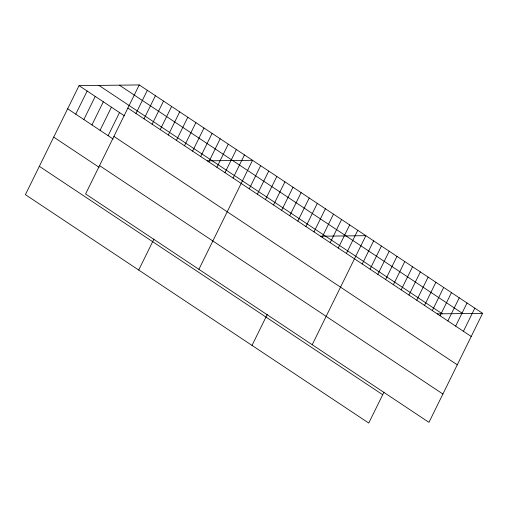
<?xml version="1.0" encoding="UTF-8"?>
<svg xmlns="http://www.w3.org/2000/svg" width="508" height="508" viewBox="0 0 508 508"><rect width="100%" height="100%" fill="white"/><g stroke="black" fill="none" stroke-linecap="round" stroke-linejoin="round"><path stroke-width="0.76" d="M139.243 84.931L85.592 193.954L428.955 422.358L482.6 313.334L139.243 84.931L79.045 85.642L25.4 194.666L368.757 423.069L384.01 392.074M75.755 114.16L87.141 91.027M83.852 119.545L95.231 96.406M91.942 124.93L103.327 101.791M100.038 130.315L111.423 107.175M108.128 135.7L119.513 112.56M135.947 113.449L147.333 90.31M144.043 118.834L155.429 95.694M152.14 124.219L163.525 101.079M160.23 129.603L171.615 106.464M168.326 134.988L179.711 111.849M176.416 140.367L187.801 117.234M184.512 145.752L195.898 122.618M192.602 151.136L203.987 127.997M138.709 270.04L153.962 239.039M200.698 156.521L212.084 133.382M208.794 161.906L220.174 138.767M216.884 167.291L228.27 144.151M224.981 172.669L236.366 149.536M233.07 178.054L244.456 154.921M198.901 269.329L252.552 160.299L207.251 160.839M249.257 188.824L260.642 165.684M257.353 194.208L268.738 171.069M265.443 199.593L276.828 176.454M273.539 204.978L284.925 181.839M281.635 210.356L293.014 187.223M289.725 215.741L301.111 192.608M297.821 221.126L309.207 197.987M305.911 226.511L317.297 203.371M252.019 345.415L267.272 314.414M314.007 231.896L325.393 208.756M322.097 237.28L333.483 214.141M330.194 242.665L341.579 219.526M338.284 248.044L349.669 224.911M346.38 253.429L357.765 230.295M312.21 344.703L365.855 235.674L320.561 236.214M362.255 263.989L373.64 240.856M370.04 269.17L381.425 246.031M377.819 274.345L389.204 251.206M385.604 279.521L396.989 256.388M393.389 284.702L404.774 261.563M401.168 289.877L412.553 266.738M408.953 295.053L420.338 271.92M416.738 300.234L428.123 277.095M424.517 305.41L435.902 282.27M432.302 310.585L443.687 287.445M440.087 315.76L451.466 292.627M447.865 320.942L459.251 297.802M455.651 326.117L467.036 302.978M463.429 331.292L474.815 308.159M437.305 313.868L482.6 313.334M119.38 85.166L462.737 313.569M98.914 85.407L442.271 313.811M127.857 108.064L471.214 336.474M79.045 85.642L124.492 115.875M113.913 136.411L457.27 364.814M67.659 108.776L113.113 139.008M99.543 165.608L442.9 394.017M53.715 137.122L99.162 167.354M39.345 166.326L382.702 394.729"/></g></svg>
